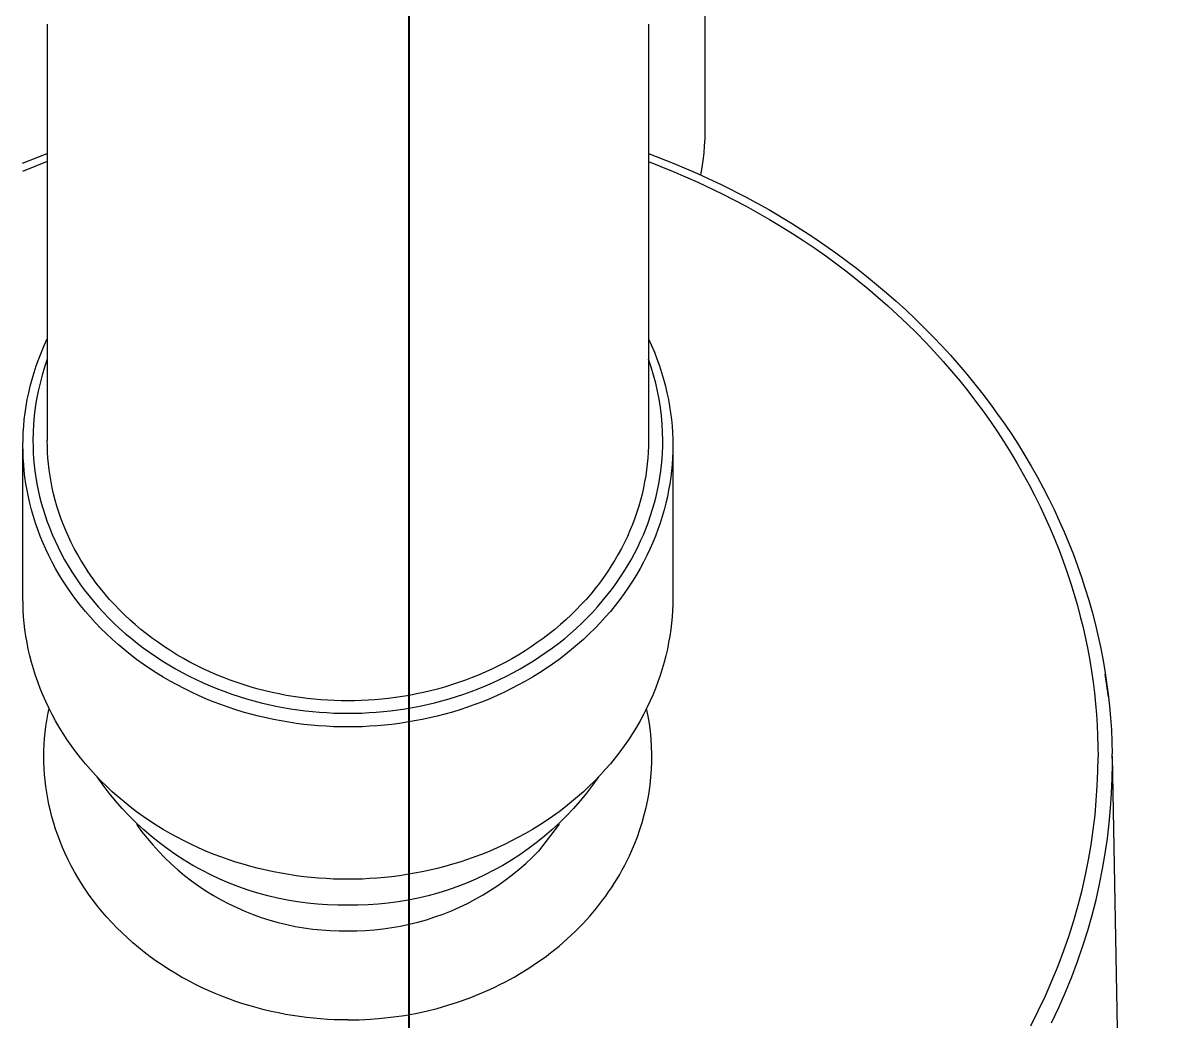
# Model space of a CAD drawing. Header units: metres. Extents: x 198 to 412, y -54 to 17.
# Drawn here: x 258.95507 to 258.99464, y -1.90389 to -1.86899 of the extents above; entities that cross this region are included whole.
import ezdxf

# ---------------------------------------------------------------- set-up
doc = ezdxf.new("R2010")
doc.units = ezdxf.units.M
doc.header["$LTSCALE"] = 10
doc.layers.add('02', color=2, linetype='Continuous')
doc.layers.add('TM-REVEST', color=252, linetype='Continuous')

# ---------------------------------------------------------------- blocks, each defined once
blk = doc.blocks.new('A$C4ADF6893')
for p, q in [((0.012469, -0.138637), (0.012469, -0.15002)), ((-0.0105, -0.14628), (-0.0105, -0.160833)), ((0.0105, -0.14628), (0.0105, -0.160833)), ((0.012465, -0.150276), (0.012452, -0.150532)), ((0.012469, -0.15002), (0.012465, -0.150276)), ((0.012452, -0.150532), (0.01243, -0.150786)), ((-0.011369, -0.151138), (-0.0105, -0.150799)), ((-0.0105, -0.151084), (-0.011369, -0.151429)), ((0.0105, -0.150799), (0.011365, -0.151137)), ((0.0105, -0.151084), (0.011369, -0.151429)), ((0.011365, -0.151137), (0.012219, -0.151502)), ((0.012401, -0.151041), (0.012363, -0.151294)), ((0.01243, -0.150786), (0.012401, -0.151041)), ((0.011369, -0.151429), (0.012229, -0.151805)), ((0.012219, -0.151502), (0.01306, -0.151894)), ((0.012363, -0.151294), (0.012316, -0.151545)), ((0.012229, -0.151805), (0.013077, -0.15221)), ((0.01306, -0.151894), (0.013888, -0.152315)), ((0.013077, -0.15221), (0.01391, -0.152644)), ((0.013888, -0.152315), (0.014701, -0.152762)), ((0.01391, -0.152644), (0.014728, -0.153106)), ((0.014701, -0.152762), (0.015498, -0.153237)), ((0.014728, -0.153106), (0.015131, -0.153348)), ((0.015131, -0.153348), (0.015529, -0.153597)), ((0.015498, -0.153237), (0.016279, -0.153739)), ((0.015529, -0.153597), (0.015922, -0.153852)), ((0.015922, -0.153852), (0.01631, -0.154114)), ((0.016279, -0.153739), (0.016662, -0.154)), ((0.01631, -0.154114), (0.016692, -0.154383)), ((0.016662, -0.154), (0.017041, -0.154267)), ((0.017041, -0.154267), (0.017766, -0.154808)), ((0.016692, -0.154383), (0.017069, -0.154658)), ((0.017069, -0.154658), (0.01744, -0.154939)), ((0.01744, -0.154939), (0.017806, -0.155226)), ((0.017766, -0.154808), (0.018121, -0.155088)), ((0.018121, -0.155088), (0.018471, -0.155374)), ((0.017806, -0.155226), (0.018165, -0.15552)), ((0.018471, -0.155374), (0.018816, -0.155666)), ((0.018165, -0.15552), (0.018517, -0.155819)), ((0.018517, -0.155819), (0.018863, -0.156124)), ((0.018816, -0.155666), (0.019156, -0.155965)), ((0.018863, -0.156124), (0.019203, -0.156435)), ((0.019156, -0.155965), (0.01949, -0.156269)), ((0.01949, -0.156269), (0.019819, -0.15658)), ((0.019203, -0.156435), (0.019535, -0.156751)), ((0.019819, -0.15658), (0.020134, -0.156889)), ((0.019535, -0.156751), (0.01986, -0.157072)), ((0.01986, -0.157072), (0.020178, -0.157398)), ((0.020134, -0.156889), (0.020444, -0.157203)), ((-0.010607, -0.157509), (-0.0105, -0.157275)), ((0.0105, -0.157275), (0.010607, -0.157509)), ((0.020178, -0.157398), (0.020489, -0.157729)), ((0.020444, -0.157203), (0.020749, -0.157524)), ((-0.010798, -0.15798), (-0.010706, -0.157744)), ((-0.010706, -0.157744), (-0.010607, -0.157509)), ((0.010607, -0.157509), (0.010706, -0.157744)), ((0.010706, -0.157744), (0.010798, -0.15798)), ((0.020489, -0.157729), (0.020792, -0.158065)), ((0.020749, -0.157524), (0.021047, -0.157849)), ((0.021047, -0.157849), (0.021339, -0.158181)), ((-0.01096, -0.158453), (-0.010883, -0.158216)), ((-0.010883, -0.158216), (-0.010798, -0.15798)), ((-0.0105, -0.157993), (-0.010594, -0.158267)), ((0.010594, -0.158267), (0.0105, -0.157993)), ((0.010798, -0.15798), (0.010883, -0.158216)), ((0.010883, -0.158216), (0.01096, -0.158453)), ((0.020792, -0.158065), (0.021087, -0.158405)), ((0.021339, -0.158181), (0.021625, -0.158517)), ((-0.01103, -0.158689), (-0.01096, -0.158453)), ((-0.010678, -0.158544), (-0.010753, -0.158824)), ((-0.010594, -0.158267), (-0.010678, -0.158544)), ((0.010678, -0.158544), (0.010594, -0.158267)), ((0.010753, -0.158824), (0.010678, -0.158544)), ((0.01096, -0.158453), (0.01103, -0.158689)), ((0.021087, -0.158405), (0.021375, -0.158749)), ((0.021625, -0.158517), (0.021905, -0.158859)), ((-0.011148, -0.159161), (-0.011092, -0.158926)), ((-0.011092, -0.158926), (-0.01103, -0.158689)), ((-0.010753, -0.158824), (-0.010818, -0.159107)), ((0.010818, -0.159107), (0.010753, -0.158824)), ((0.01103, -0.158689), (0.011092, -0.158926)), ((0.011092, -0.158926), (0.011148, -0.159161)), ((0.021375, -0.158749), (0.021654, -0.159097)), ((0.021905, -0.158859), (0.022178, -0.159206)), ((-0.011238, -0.159631), (-0.011197, -0.159397)), ((-0.011197, -0.159397), (-0.011148, -0.159161)), ((-0.010873, -0.159391), (-0.010919, -0.159677)), ((-0.010818, -0.159107), (-0.010873, -0.159391)), ((0.010873, -0.159391), (0.010818, -0.159107)), ((0.010919, -0.159677), (0.010873, -0.159391)), ((0.011148, -0.159161), (0.011197, -0.159397)), ((0.011197, -0.159397), (0.011238, -0.159631)), ((0.021654, -0.159097), (0.021926, -0.15945)), ((0.021926, -0.15945), (0.02219, -0.159806)), ((0.022178, -0.159206), (0.022441, -0.159552)), ((-0.011273, -0.159864), (-0.011238, -0.159631)), ((-0.010919, -0.159677), (-0.010954, -0.159965)), ((0.010954, -0.159965), (0.010919, -0.159677)), ((0.011238, -0.159631), (0.011273, -0.159864)), ((0.02219, -0.159806), (0.022445, -0.160165)), ((0.022441, -0.159552), (0.022697, -0.159904)), ((-0.011323, -0.160327), (-0.011301, -0.160096)), ((-0.011301, -0.160096), (-0.011273, -0.159864)), ((-0.010954, -0.159965), (-0.010979, -0.160254)), ((0.010979, -0.160254), (0.010954, -0.159965)), ((0.011273, -0.159864), (0.011301, -0.160096)), ((0.011301, -0.160096), (0.011323, -0.160327)), ((0.022445, -0.160165), (0.022692, -0.160527)), ((0.022697, -0.159904), (0.022946, -0.16026)), ((-0.011347, -0.160783), (-0.011338, -0.160556)), ((-0.011338, -0.160556), (-0.011323, -0.160327)), ((-0.010995, -0.160543), (-0.011, -0.160833)), ((-0.010979, -0.160254), (-0.010995, -0.160543)), ((0.010995, -0.160543), (0.010979, -0.160254)), ((0.011, -0.160833), (0.010995, -0.160543)), ((0.011323, -0.160327), (0.011338, -0.160556)), ((0.011338, -0.160556), (0.011347, -0.160783)), ((0.022692, -0.160527), (0.02293, -0.160893)), ((0.022946, -0.16026), (0.023188, -0.160621)), ((0.023188, -0.160621), (0.023423, -0.160986)), ((-0.01135, -0.161008), (-0.011347, -0.160783)), ((-0.011347, -0.161226), (-0.01135, -0.161008)), ((-0.011, -0.160833), (-0.010997, -0.161044)), ((-0.010497, -0.161035), (-0.0105, -0.160833)), ((0.0105, -0.160833), (0.010497, -0.161035)), ((0.010997, -0.161044), (0.011, -0.160833)), ((0.011347, -0.160783), (0.01135, -0.161008)), ((0.01135, -0.161008), (0.011347, -0.161226)), ((0.02293, -0.160893), (0.02316, -0.161261)), ((0.023423, -0.160986), (0.023651, -0.161356)), ((-0.01135, -0.16633), (-0.01135, -0.161117)), ((-0.011339, -0.161446), (-0.011347, -0.161226)), ((-0.010997, -0.161044), (-0.010989, -0.161258)), ((-0.010989, -0.161258), (-0.010975, -0.161472)), ((-0.01049, -0.161238), (-0.010497, -0.161035)), ((-0.010476, -0.161443), (-0.01049, -0.161238)), ((0.01049, -0.161238), (0.010476, -0.161443)), ((0.010497, -0.161035), (0.01049, -0.161238)), ((0.010975, -0.161472), (0.010989, -0.161258)), ((0.010989, -0.161258), (0.010997, -0.161044)), ((0.011347, -0.161226), (0.011339, -0.161446)), ((0.01135, -0.161117), (0.01135, -0.16633)), ((0.02316, -0.161261), (0.023382, -0.161632)), ((0.023651, -0.161356), (0.023872, -0.161731)), ((-0.011324, -0.161668), (-0.011339, -0.161446)), ((-0.011304, -0.161891), (-0.011324, -0.161668)), ((-0.010975, -0.161472), (-0.010956, -0.161689)), ((-0.010956, -0.161689), (-0.01093, -0.161907)), ((-0.010458, -0.16165), (-0.010476, -0.161443)), ((-0.010433, -0.161858), (-0.010458, -0.16165)), ((0.010458, -0.16165), (0.010433, -0.161858)), ((0.010476, -0.161443), (0.010458, -0.16165)), ((0.01093, -0.161907), (0.010956, -0.161689)), ((0.010956, -0.161689), (0.010975, -0.161472)), ((0.011324, -0.161668), (0.011304, -0.161891)), ((0.011339, -0.161446), (0.011324, -0.161668)), ((0.023382, -0.161632), (0.023595, -0.162005)), ((0.023872, -0.161731), (0.024086, -0.162109)), ((-0.011278, -0.162116), (-0.011304, -0.161891)), ((-0.011245, -0.162342), (-0.011278, -0.162116)), ((-0.01093, -0.161907), (-0.010898, -0.162126)), ((-0.010898, -0.162126), (-0.01086, -0.162346)), ((-0.010403, -0.162067), (-0.010433, -0.161858)), ((-0.010367, -0.162277), (-0.010403, -0.162067)), ((0.010403, -0.162067), (0.010367, -0.162277)), ((0.010433, -0.161858), (0.010403, -0.162067)), ((0.01086, -0.162346), (0.010898, -0.162126)), ((0.010898, -0.162126), (0.01093, -0.161907)), ((0.011278, -0.162116), (0.011245, -0.162342)), ((0.011304, -0.161891), (0.011278, -0.162116)), ((0.023595, -0.162005), (0.0238, -0.162381)), ((0.024086, -0.162109), (0.024288, -0.162484)), ((-0.011206, -0.162569), (-0.011245, -0.162342)), ((-0.011161, -0.162797), (-0.011206, -0.162569)), ((-0.01086, -0.162346), (-0.010816, -0.162566)), ((-0.010816, -0.162566), (-0.010766, -0.162788)), ((-0.010325, -0.162488), (-0.010367, -0.162277)), ((-0.010277, -0.162699), (-0.010325, -0.162488)), ((0.010325, -0.162488), (0.010277, -0.162699)), ((0.010367, -0.162277), (0.010325, -0.162488)), ((0.010766, -0.162788), (0.010816, -0.162566)), ((0.010816, -0.162566), (0.01086, -0.162346)), ((0.011206, -0.162569), (0.011161, -0.162797)), ((0.011245, -0.162342), (0.011206, -0.162569)), ((0.0238, -0.162381), (0.023996, -0.162758)), ((0.024288, -0.162484), (0.024483, -0.162863)), ((-0.011108, -0.163025), (-0.011161, -0.162797)), ((-0.010766, -0.162788), (-0.010709, -0.16301)), ((-0.010709, -0.16301), (-0.010645, -0.163232)), ((-0.010222, -0.162911), (-0.010277, -0.162699)), ((-0.010162, -0.163123), (-0.010222, -0.162911)), ((0.010222, -0.162911), (0.010162, -0.163123)), ((0.010277, -0.162699), (0.010222, -0.162911)), ((0.010645, -0.163232), (0.010709, -0.16301)), ((0.010709, -0.16301), (0.010766, -0.162788)), ((0.011161, -0.162797), (0.011108, -0.163025)), ((0.023996, -0.162758), (0.024183, -0.163137)), ((0.024483, -0.162863), (0.02467, -0.163246)), ((-0.01105, -0.163254), (-0.011108, -0.163025)), ((-0.010984, -0.163483), (-0.01105, -0.163254)), ((-0.010645, -0.163232), (-0.010575, -0.163454)), ((-0.010095, -0.163335), (-0.010162, -0.163123)), ((-0.010021, -0.163547), (-0.010095, -0.163335)), ((0.010095, -0.163335), (0.010021, -0.163547)), ((0.010162, -0.163123), (0.010095, -0.163335)), ((0.010575, -0.163454), (0.010645, -0.163232)), ((0.01105, -0.163254), (0.010984, -0.163483)), ((0.011108, -0.163025), (0.01105, -0.163254)), ((0.024183, -0.163137), (0.024362, -0.163518)), ((0.02467, -0.163246), (0.024849, -0.163632)), ((-0.010912, -0.163713), (-0.010984, -0.163483)), ((-0.010833, -0.163942), (-0.010912, -0.163713)), ((-0.010575, -0.163454), (-0.010499, -0.163677)), ((-0.010499, -0.163677), (-0.010415, -0.163898)), ((-0.009942, -0.163759), (-0.010021, -0.163547)), ((-0.009855, -0.16397), (-0.009942, -0.163759)), ((0.009942, -0.163759), (0.009855, -0.16397)), ((0.010021, -0.163547), (0.009942, -0.163759)), ((0.010415, -0.163898), (0.010499, -0.163677)), ((0.010499, -0.163677), (0.010575, -0.163454)), ((0.010912, -0.163713), (0.010833, -0.163942)), ((0.010984, -0.163483), (0.010912, -0.163713)), ((0.024362, -0.163518), (0.024532, -0.1639)), ((0.024849, -0.163632), (0.025021, -0.164022)), ((-0.010746, -0.164171), (-0.010833, -0.163942)), ((-0.010653, -0.164399), (-0.010746, -0.164171)), ((-0.010415, -0.163898), (-0.010325, -0.16412)), ((-0.010325, -0.16412), (-0.010228, -0.16434)), ((-0.009763, -0.16418), (-0.009855, -0.16397)), ((-0.009664, -0.16439), (-0.009763, -0.16418)), ((0.009763, -0.16418), (0.009664, -0.16439)), ((0.009855, -0.16397), (0.009763, -0.16418)), ((0.010228, -0.16434), (0.010325, -0.16412)), ((0.010325, -0.16412), (0.010415, -0.163898)), ((0.010746, -0.164171), (0.010653, -0.164399)), ((0.010833, -0.163942), (0.010746, -0.164171)), ((0.024532, -0.1639), (0.024693, -0.164283)), ((0.025021, -0.164022), (0.025186, -0.164415)), ((-0.010553, -0.164626), (-0.010653, -0.164399)), ((-0.010228, -0.16434), (-0.010124, -0.164559)), ((-0.010124, -0.164559), (-0.010013, -0.164777)), ((-0.009558, -0.164598), (-0.009664, -0.16439)), ((0.009664, -0.16439), (0.009558, -0.164598)), ((0.010013, -0.164777), (0.010124, -0.164559)), ((0.010124, -0.164559), (0.010228, -0.16434)), ((0.010653, -0.164399), (0.010553, -0.164626)), ((0.024693, -0.164283), (0.024846, -0.164666)), ((0.025186, -0.164415), (0.025342, -0.164812)), ((-0.010446, -0.164853), (-0.010553, -0.164626)), ((-0.010332, -0.165078), (-0.010446, -0.164853)), ((-0.010013, -0.164777), (-0.009895, -0.164994)), ((-0.009446, -0.164805), (-0.009558, -0.164598)), ((-0.009327, -0.16501), (-0.009446, -0.164805)), ((0.009446, -0.164805), (0.009327, -0.16501)), ((0.009558, -0.164598), (0.009446, -0.164805)), ((0.009895, -0.164994), (0.010013, -0.164777)), ((0.010446, -0.164853), (0.010332, -0.165078)), ((0.010553, -0.164626), (0.010446, -0.164853)), ((0.024846, -0.164666), (0.024991, -0.165051)), ((0.025342, -0.164812), (0.02549, -0.165211)), ((-0.01021, -0.165301), (-0.010332, -0.165078)), ((-0.010082, -0.165523), (-0.01021, -0.165301)), ((-0.009895, -0.164994), (-0.009771, -0.165209)), ((-0.009771, -0.165209), (-0.00964, -0.165422)), ((-0.009202, -0.165213), (-0.009327, -0.16501)), ((-0.00907, -0.165414), (-0.009202, -0.165213)), ((0.009202, -0.165213), (0.00907, -0.165414)), ((0.009327, -0.16501), (0.009202, -0.165213)), ((0.00964, -0.165422), (0.009771, -0.165209)), ((0.009771, -0.165209), (0.009895, -0.164994)), ((0.01021, -0.165301), (0.010082, -0.165523)), ((0.010332, -0.165078), (0.01021, -0.165301)), ((0.024991, -0.165051), (0.025127, -0.165436)), ((0.02549, -0.165211), (0.025628, -0.165608)), ((-0.009947, -0.165743), (-0.010082, -0.165523)), ((-0.009805, -0.16596), (-0.009947, -0.165743)), ((-0.00964, -0.165422), (-0.009502, -0.165632)), ((-0.009502, -0.165632), (-0.009358, -0.165841)), ((-0.008933, -0.165613), (-0.00907, -0.165414)), ((-0.008788, -0.165809), (-0.008933, -0.165613)), ((0.008933, -0.165613), (0.008788, -0.165809)), ((0.00907, -0.165414), (0.008933, -0.165613)), ((0.009358, -0.165841), (0.009502, -0.165632)), ((0.009502, -0.165632), (0.00964, -0.165422)), ((0.009947, -0.165743), (0.009805, -0.16596)), ((0.010082, -0.165523), (0.009947, -0.165743)), ((0.025127, -0.165436), (0.025254, -0.165821)), ((0.025628, -0.165608), (0.025759, -0.166008)), ((-0.009656, -0.166175), (-0.009805, -0.16596)), ((-0.0095, -0.166387), (-0.009656, -0.166175)), ((-0.009358, -0.165841), (-0.009207, -0.166046)), ((-0.009207, -0.166046), (-0.00905, -0.166249)), ((-0.008638, -0.166003), (-0.008788, -0.165809)), ((-0.008482, -0.166194), (-0.008638, -0.166003)), ((0.008638, -0.166003), (0.008482, -0.166194)), ((0.008788, -0.165809), (0.008638, -0.166003)), ((0.00905, -0.166249), (0.009207, -0.166046)), ((0.009207, -0.166046), (0.009358, -0.165841)), ((0.009656, -0.166175), (0.0095, -0.166387)), ((0.009805, -0.16596), (0.009656, -0.166175)), ((0.025254, -0.165821), (0.025373, -0.166207)), ((0.025759, -0.166008), (0.025881, -0.166411)), ((-0.011347, -0.166548), (-0.01135, -0.16633)), ((-0.011339, -0.166769), (-0.011347, -0.166548)), ((-0.009338, -0.166597), (-0.0095, -0.166387)), ((-0.00905, -0.166249), (-0.008886, -0.166449)), ((-0.008886, -0.166449), (-0.008716, -0.166645)), ((-0.00832, -0.166381), (-0.008482, -0.166194)), ((-0.008152, -0.166565), (-0.00832, -0.166381)), ((-0.007978, -0.166746), (-0.008152, -0.166565)), ((0.008152, -0.166565), (0.007978, -0.166746)), ((0.00832, -0.166381), (0.008152, -0.166565)), ((0.008482, -0.166194), (0.00832, -0.166381)), ((0.008716, -0.166645), (0.008886, -0.166449)), ((0.008886, -0.166449), (0.00905, -0.166249)), ((0.0095, -0.166387), (0.009338, -0.166597)), ((0.011347, -0.166548), (0.011339, -0.166769)), ((0.01135, -0.16633), (0.011347, -0.166548)), ((0.025373, -0.166207), (0.025484, -0.166592)), ((0.025881, -0.166411), (0.025995, -0.166815)), ((-0.011324, -0.16699), (-0.011339, -0.166769)), ((-0.009169, -0.166803), (-0.009338, -0.166597)), ((-0.008993, -0.167005), (-0.009169, -0.166803)), ((-0.008716, -0.166645), (-0.00854, -0.166838)), ((-0.00854, -0.166838), (-0.008358, -0.167027)), ((-0.007799, -0.166922), (-0.007978, -0.166746)), ((-0.007614, -0.167095), (-0.007799, -0.166922)), ((0.007799, -0.166922), (0.007614, -0.167095)), ((0.007978, -0.166746), (0.007799, -0.166922)), ((0.008358, -0.167027), (0.00854, -0.166838)), ((0.00854, -0.166838), (0.008716, -0.166645)), ((0.009169, -0.166803), (0.008993, -0.167005)), ((0.009338, -0.166597), (0.009169, -0.166803)), ((0.011339, -0.166769), (0.011324, -0.16699)), ((0.025484, -0.166592), (0.025586, -0.166977)), ((0.025995, -0.166815), (0.026101, -0.167223)), ((-0.011304, -0.167214), (-0.011324, -0.16699)), ((-0.011278, -0.167438), (-0.011304, -0.167214)), ((-0.008812, -0.167204), (-0.008993, -0.167005)), ((-0.008624, -0.167399), (-0.008812, -0.167204)), ((-0.008358, -0.167027), (-0.00817, -0.167212)), ((-0.00817, -0.167212), (-0.007977, -0.167393)), ((-0.007425, -0.167264), (-0.007614, -0.167095)), ((-0.00723, -0.167428), (-0.007425, -0.167264)), ((0.007425, -0.167264), (0.00723, -0.167428)), ((0.007614, -0.167095), (0.007425, -0.167264)), ((0.007977, -0.167393), (0.00817, -0.167212)), ((0.00817, -0.167212), (0.008358, -0.167027)), ((0.008812, -0.167204), (0.008624, -0.167399)), ((0.008993, -0.167005), (0.008812, -0.167204)), ((0.011304, -0.167214), (0.011278, -0.167438)), ((0.011324, -0.16699), (0.011304, -0.167214)), ((0.025586, -0.166977), (0.02568, -0.167362)), ((0.02568, -0.167362), (0.025766, -0.167746)), ((0.026101, -0.167223), (0.026198, -0.167632)), ((-0.011245, -0.167664), (-0.011278, -0.167438)), ((-0.011206, -0.167891), (-0.011245, -0.167664)), ((-0.00843, -0.16759), (-0.008624, -0.167399)), ((-0.008231, -0.167777), (-0.00843, -0.16759)), ((-0.007977, -0.167393), (-0.007778, -0.16757)), ((-0.007778, -0.16757), (-0.007574, -0.167742)), ((-0.007574, -0.167742), (-0.007365, -0.167909)), ((-0.007031, -0.167588), (-0.00723, -0.167428)), ((-0.006826, -0.167743), (-0.007031, -0.167588)), ((-0.006618, -0.167893), (-0.006826, -0.167743)), ((0.006826, -0.167743), (0.006618, -0.167893)), ((0.007031, -0.167588), (0.006826, -0.167743)), ((0.00723, -0.167428), (0.007031, -0.167588)), ((0.007365, -0.167909), (0.007574, -0.167742)), ((0.007574, -0.167742), (0.007778, -0.16757)), ((0.007778, -0.16757), (0.007977, -0.167393)), ((0.00843, -0.16759), (0.008231, -0.167777)), ((0.008624, -0.167399), (0.00843, -0.16759)), ((0.011245, -0.167664), (0.011206, -0.167891)), ((0.011278, -0.167438), (0.011245, -0.167664)), ((0.025766, -0.167746), (0.025844, -0.168129)), ((0.026198, -0.167632), (0.026287, -0.168043)), ((-0.011161, -0.168119), (-0.011206, -0.167891)), ((-0.011108, -0.168348), (-0.011161, -0.168119)), ((-0.008026, -0.167959), (-0.008231, -0.167777)), ((-0.007815, -0.168137), (-0.008026, -0.167959)), ((-0.0076, -0.16831), (-0.007815, -0.168137)), ((-0.007365, -0.167909), (-0.007152, -0.168072)), ((-0.007152, -0.168072), (-0.006933, -0.16823)), ((-0.006406, -0.168039), (-0.006618, -0.167893)), ((-0.006189, -0.168179), (-0.006406, -0.168039)), ((0.006406, -0.168039), (0.006189, -0.168179)), ((0.006618, -0.167893), (0.006406, -0.168039)), ((0.006933, -0.16823), (0.007152, -0.168072)), ((0.007152, -0.168072), (0.007365, -0.167909)), ((0.007815, -0.168137), (0.0076, -0.16831)), ((0.008026, -0.167959), (0.007815, -0.168137)), ((0.008231, -0.167777), (0.008026, -0.167959)), ((0.011161, -0.168119), (0.011108, -0.168348)), ((0.011206, -0.167891), (0.011161, -0.168119)), ((0.025844, -0.168129), (0.025914, -0.168511)), ((0.026287, -0.168043), (0.026368, -0.168456)), ((-0.01105, -0.168577), (-0.011108, -0.168348)), ((-0.007379, -0.168477), (-0.0076, -0.16831)), ((-0.007154, -0.16864), (-0.007379, -0.168477)), ((-0.006933, -0.16823), (-0.006711, -0.168382)), ((-0.006711, -0.168382), (-0.006484, -0.168529)), ((-0.006484, -0.168529), (-0.006253, -0.168671)), ((-0.005969, -0.168315), (-0.006189, -0.168179)), ((-0.005746, -0.168445), (-0.005969, -0.168315)), ((-0.005519, -0.16857), (-0.005746, -0.168445)), ((0.005746, -0.168445), (0.005519, -0.16857)), ((0.005969, -0.168315), (0.005746, -0.168445)), ((0.006189, -0.168179), (0.005969, -0.168315)), ((0.006253, -0.168671), (0.006484, -0.168529)), ((0.006484, -0.168529), (0.006711, -0.168382)), ((0.006711, -0.168382), (0.006933, -0.16823)), ((0.007379, -0.168477), (0.007154, -0.16864)), ((0.0076, -0.16831), (0.007379, -0.168477)), ((0.011108, -0.168348), (0.01105, -0.168577)), ((0.025914, -0.168511), (0.025977, -0.168892)), ((0.026368, -0.168456), (0.026439, -0.168867)), ((-0.010984, -0.168806), (-0.01105, -0.168577)), ((-0.010912, -0.169035), (-0.010984, -0.168806)), ((-0.006924, -0.168797), (-0.007154, -0.16864)), ((-0.00669, -0.168949), (-0.006924, -0.168797)), ((-0.006253, -0.168671), (-0.006019, -0.168807)), ((-0.006019, -0.168807), (-0.005782, -0.168938)), ((-0.005782, -0.168938), (-0.005541, -0.169063)), ((-0.005289, -0.168689), (-0.005519, -0.16857)), ((-0.005057, -0.168803), (-0.005289, -0.168689)), ((-0.004823, -0.168911), (-0.005057, -0.168803)), ((-0.004586, -0.169014), (-0.004823, -0.168911)), ((0.004823, -0.168911), (0.004586, -0.169014)), ((0.005057, -0.168803), (0.004823, -0.168911)), ((0.005289, -0.168689), (0.005057, -0.168803)), ((0.005519, -0.16857), (0.005289, -0.168689)), ((0.005541, -0.169063), (0.005782, -0.168938)), ((0.005782, -0.168938), (0.006019, -0.168807)), ((0.006019, -0.168807), (0.006253, -0.168671)), ((0.006924, -0.168797), (0.00669, -0.168949)), ((0.007154, -0.16864), (0.006924, -0.168797)), ((0.010984, -0.168806), (0.010912, -0.169035)), ((0.01105, -0.168577), (0.010984, -0.168806)), ((0.025977, -0.168892), (0.026031, -0.169271)), ((0.026439, -0.168867), (0.026502, -0.16928)), ((-0.010833, -0.169265), (-0.010912, -0.169035)), ((-0.010746, -0.169493), (-0.010833, -0.169265)), ((-0.006452, -0.169095), (-0.00669, -0.168949)), ((-0.006211, -0.169236), (-0.006452, -0.169095)), ((-0.005966, -0.169371), (-0.006211, -0.169236)), ((-0.005541, -0.169063), (-0.005298, -0.169183)), ((-0.005298, -0.169183), (-0.005052, -0.169296)), ((-0.005052, -0.169296), (-0.004804, -0.169404)), ((-0.004347, -0.169111), (-0.004586, -0.169014)), ((-0.004107, -0.169203), (-0.004347, -0.169111)), ((-0.003865, -0.169289), (-0.004107, -0.169203)), ((-0.003622, -0.169369), (-0.003865, -0.169289)), ((0.003865, -0.169289), (0.003622, -0.169369)), ((0.004107, -0.169203), (0.003865, -0.169289)), ((0.004347, -0.169111), (0.004107, -0.169203)), ((0.004586, -0.169014), (0.004347, -0.169111)), ((0.004804, -0.169404), (0.005052, -0.169296)), ((0.005052, -0.169296), (0.005298, -0.169183)), ((0.005298, -0.169183), (0.005541, -0.169063)), ((0.006211, -0.169236), (0.005966, -0.169371)), ((0.006452, -0.169095), (0.006211, -0.169236)), ((0.00669, -0.168949), (0.006452, -0.169095)), ((0.010833, -0.169265), (0.010746, -0.169493)), ((0.010912, -0.169035), (0.010833, -0.169265)), ((0.026031, -0.169271), (0.026078, -0.16965)), ((0.026567, -0.169781), (0.026458, -0.168988)), ((0.026502, -0.16928), (0.026557, -0.169694)), ((-0.010653, -0.169722), (-0.010746, -0.169493)), ((-0.010553, -0.169949), (-0.010653, -0.169722)), ((-0.005718, -0.1695), (-0.005966, -0.169371)), ((-0.005467, -0.169623), (-0.005718, -0.1695)), ((-0.005213, -0.16974), (-0.005467, -0.169623)), ((-0.004804, -0.169404), (-0.004554, -0.169506)), ((-0.004554, -0.169506), (-0.004302, -0.169602)), ((-0.004302, -0.169602), (-0.004049, -0.169692)), ((-0.004049, -0.169692), (-0.003795, -0.169776)), ((-0.003378, -0.169444), (-0.003622, -0.169369)), ((-0.003134, -0.169513), (-0.003378, -0.169444)), ((-0.002889, -0.169576), (-0.003134, -0.169513)), ((-0.002644, -0.169634), (-0.002889, -0.169576)), ((-0.002399, -0.169687), (-0.002644, -0.169634)), ((-0.002155, -0.169734), (-0.002399, -0.169687)), ((-0.001911, -0.169776), (-0.002155, -0.169734)), ((0.002155, -0.169734), (0.001911, -0.169776)), ((0.002399, -0.169687), (0.002155, -0.169734)), ((0.002644, -0.169634), (0.002399, -0.169687)), ((0.002889, -0.169576), (0.002644, -0.169634)), ((0.003134, -0.169513), (0.002889, -0.169576)), ((0.003378, -0.169444), (0.003134, -0.169513)), ((0.003622, -0.169369), (0.003378, -0.169444)), ((0.003795, -0.169776), (0.004049, -0.169692)), ((0.004049, -0.169692), (0.004302, -0.169602)), ((0.004302, -0.169602), (0.004554, -0.169506)), ((0.004554, -0.169506), (0.004804, -0.169404)), ((0.005467, -0.169623), (0.005213, -0.16974)), ((0.005718, -0.1695), (0.005467, -0.169623)), ((0.005966, -0.169371), (0.005718, -0.1695)), ((0.010653, -0.169722), (0.010553, -0.169949)), ((0.010746, -0.169493), (0.010653, -0.169722)), ((0.026078, -0.16965), (0.026117, -0.170026)), ((0.026557, -0.169694), (0.026603, -0.170109)), ((-0.010446, -0.170175), (-0.010553, -0.169949)), ((-0.004957, -0.169851), (-0.005213, -0.16974)), ((-0.004699, -0.169957), (-0.004957, -0.169851)), ((-0.004439, -0.170055), (-0.004699, -0.169957)), ((-0.004178, -0.170148), (-0.004439, -0.170055)), ((-0.003795, -0.169776), (-0.003539, -0.169854)), ((-0.003539, -0.169854), (-0.003283, -0.169926)), ((-0.003283, -0.169926), (-0.003027, -0.169993)), ((-0.003027, -0.169993), (-0.00277, -0.170053)), ((-0.00277, -0.170053), (-0.002514, -0.170108)), ((-0.002514, -0.170108), (-0.002257, -0.170158)), ((-0.001667, -0.169812), (-0.001911, -0.169776)), ((-0.001425, -0.169843), (-0.001667, -0.169812)), ((-0.001183, -0.169869), (-0.001425, -0.169843)), ((-0.000943, -0.169891), (-0.001183, -0.169869)), ((-0.000705, -0.169907), (-0.000943, -0.169891)), ((-0.000468, -0.169918), (-0.000705, -0.169907)), ((-0.000233, -0.169925), (-0.000468, -0.169918)), ((0, -0.169927), (-0.000233, -0.169925)), ((0.000233, -0.169925), (0, -0.169927)), ((0.000468, -0.169918), (0.000233, -0.169925)), ((0.000705, -0.169907), (0.000468, -0.169918)), ((0.000943, -0.169891), (0.000705, -0.169907)), ((0.001183, -0.169869), (0.000943, -0.169891)), ((0.001425, -0.169843), (0.001183, -0.169869)), ((0.001667, -0.169812), (0.001425, -0.169843)), ((0.001911, -0.169776), (0.001667, -0.169812)), ((0.002257, -0.170158), (0.002514, -0.170108)), ((0.002514, -0.170108), (0.00277, -0.170053)), ((0.00277, -0.170053), (0.003027, -0.169993)), ((0.003027, -0.169993), (0.003283, -0.169926)), ((0.003283, -0.169926), (0.003539, -0.169854)), ((0.003539, -0.169854), (0.003795, -0.169776)), ((0.004439, -0.170055), (0.004178, -0.170148)), ((0.004699, -0.169957), (0.004439, -0.170055)), ((0.004957, -0.169851), (0.004699, -0.169957)), ((0.005213, -0.16974), (0.004957, -0.169851)), ((0.010553, -0.169949), (0.010446, -0.170175)), ((0.026117, -0.170026), (0.026149, -0.170401)), ((0.026603, -0.170109), (0.026641, -0.170525)), ((-0.010516, -0.17061), (-0.010479, -0.170401)), ((-0.010479, -0.170401), (-0.010437, -0.170193)), ((-0.010332, -0.1704), (-0.010446, -0.170175)), ((-0.01021, -0.170624), (-0.010332, -0.1704)), ((-0.003915, -0.170235), (-0.004178, -0.170148)), ((-0.003652, -0.170316), (-0.003915, -0.170235)), ((-0.003388, -0.17039), (-0.003652, -0.170316)), ((-0.003123, -0.170459), (-0.003388, -0.17039)), ((-0.002858, -0.170522), (-0.003123, -0.170459)), ((-0.002594, -0.170579), (-0.002858, -0.170522)), ((-0.002257, -0.170158), (-0.002002, -0.170201)), ((-0.002002, -0.170201), (-0.001747, -0.17024)), ((-0.001747, -0.17024), (-0.001493, -0.170272)), ((-0.001493, -0.170272), (-0.00124, -0.1703)), ((-0.00124, -0.1703), (-0.000988, -0.170322)), ((-0.000988, -0.170322), (-0.000739, -0.170339)), ((-0.000739, -0.170339), (-0.00049, -0.170351)), ((-0.00049, -0.170351), (-0.000244, -0.170358)), ((-0.000244, -0.170358), (0, -0.170361)), ((0, -0.170361), (0.000244, -0.170358)), ((0.000244, -0.170358), (0.00049, -0.170351)), ((0.00049, -0.170351), (0.000739, -0.170339)), ((0.000739, -0.170339), (0.000988, -0.170322)), ((0.000988, -0.170322), (0.00124, -0.1703)), ((0.00124, -0.1703), (0.001493, -0.170272)), ((0.001493, -0.170272), (0.001747, -0.17024)), ((0.001747, -0.17024), (0.002002, -0.170201)), ((0.002002, -0.170201), (0.002257, -0.170158)), ((0.002858, -0.170522), (0.002594, -0.170579)), ((0.003123, -0.170459), (0.002858, -0.170522)), ((0.003388, -0.17039), (0.003123, -0.170459)), ((0.003652, -0.170316), (0.003388, -0.17039)), ((0.003915, -0.170235), (0.003652, -0.170316)), ((0.004178, -0.170148), (0.003915, -0.170235)), ((0.010332, -0.1704), (0.01021, -0.170624)), ((0.010446, -0.170175), (0.010332, -0.1704)), ((0.010489, -0.170456), (0.010437, -0.170193)), ((0.010532, -0.170721), (0.010489, -0.170456)), ((0.026149, -0.170401), (0.026173, -0.170774)), ((0.026641, -0.170525), (0.02667, -0.170942)), ((-0.010572, -0.171031), (-0.010547, -0.17082)), ((-0.010547, -0.17082), (-0.010516, -0.17061)), ((-0.010082, -0.170846), (-0.01021, -0.170624)), ((-0.009947, -0.171065), (-0.010082, -0.170846)), ((-0.002329, -0.170629), (-0.002594, -0.170579)), ((-0.002065, -0.170674), (-0.002329, -0.170629)), ((-0.001802, -0.170714), (-0.002065, -0.170674)), ((-0.00154, -0.170748), (-0.001802, -0.170714)), ((-0.001279, -0.170776), (-0.00154, -0.170748)), ((-0.00102, -0.170799), (-0.001279, -0.170776)), ((-0.000762, -0.170816), (-0.00102, -0.170799)), ((-0.000506, -0.170829), (-0.000762, -0.170816)), ((-0.000252, -0.170836), (-0.000506, -0.170829)), ((0, -0.170839), (-0.000252, -0.170836)), ((0.000252, -0.170836), (0, -0.170839)), ((0.000506, -0.170829), (0.000252, -0.170836)), ((0.000762, -0.170816), (0.000506, -0.170829)), ((0.00102, -0.170799), (0.000762, -0.170816)), ((0.001279, -0.170776), (0.00102, -0.170799)), ((0.00154, -0.170748), (0.001279, -0.170776)), ((0.001802, -0.170714), (0.00154, -0.170748)), ((0.002065, -0.170674), (0.001802, -0.170714)), ((0.002329, -0.170629), (0.002065, -0.170674)), ((0.002594, -0.170579), (0.002329, -0.170629)), ((0.010082, -0.170846), (0.009947, -0.171065)), ((0.01021, -0.170624), (0.010082, -0.170846)), ((0.010567, -0.170987), (0.010532, -0.170721)), ((0.026173, -0.170774), (0.026191, -0.171144)), ((-0.010606, -0.171455), (-0.010592, -0.171243)), ((-0.010592, -0.171243), (-0.010572, -0.171031)), ((-0.009805, -0.171283), (-0.009947, -0.171065)), ((-0.009656, -0.171498), (-0.009805, -0.171283)), ((0.009805, -0.171283), (0.009656, -0.171498)), ((0.009947, -0.171065), (0.009805, -0.171283)), ((0.010592, -0.171254), (0.010567, -0.170987)), ((0.010608, -0.171521), (0.010592, -0.171254)), ((0.026191, -0.171144), (0.026201, -0.171513)), ((0.02667, -0.170942), (0.02669, -0.171359)), ((-0.010617, -0.171879), (-0.010614, -0.171667)), ((-0.010614, -0.171667), (-0.010606, -0.171455)), ((-0.0095, -0.17171), (-0.009656, -0.171498)), ((-0.009338, -0.171919), (-0.0095, -0.17171)), ((0.0095, -0.17171), (0.009338, -0.171919)), ((0.009656, -0.171498), (0.0095, -0.17171)), ((0.010616, -0.171789), (0.010608, -0.171521)), ((0.026201, -0.171513), (0.026205, -0.171879)), ((0.02669, -0.171359), (0.026701, -0.171777)), ((-0.010615, -0.172083), (-0.010617, -0.171879)), ((-0.010607, -0.172289), (-0.010615, -0.172083)), ((-0.009169, -0.172125), (-0.009338, -0.171919)), ((0.009338, -0.171919), (0.009169, -0.172125)), ((0.010604, -0.172325), (0.010615, -0.172058)), ((0.010615, -0.172058), (0.010616, -0.171789)), ((0.026198, -0.172383), (0.026205, -0.171879)), ((0.026705, -0.172127), (0.026701, -0.171777)), ((0.026703, -0.171871), (0.027247, -0.203008)), ((-0.010593, -0.172497), (-0.010607, -0.172289)), ((-0.010574, -0.172705), (-0.010593, -0.172497)), ((-0.008993, -0.172328), (-0.009169, -0.172125)), ((-0.008812, -0.172527), (-0.008993, -0.172328)), ((0.008993, -0.172328), (0.008812, -0.172527)), ((0.009169, -0.172125), (0.008993, -0.172328)), ((0.010585, -0.172593), (0.010604, -0.172325)), ((0.026178, -0.172891), (0.026198, -0.172383)), ((0.026698, -0.17264), (0.026705, -0.172127)), ((-0.01055, -0.172916), (-0.010574, -0.172705)), ((-0.008624, -0.172722), (-0.008812, -0.172527)), ((-0.008551, -0.172872), (-0.008757, -0.172585)), ((-0.00843, -0.172913), (-0.008624, -0.172722)), ((-0.008336, -0.173152), (-0.008551, -0.172872)), ((0.008551, -0.172872), (0.008336, -0.173152)), ((0.008624, -0.172722), (0.00843, -0.172913)), ((0.008757, -0.172585), (0.008551, -0.172872)), ((0.008812, -0.172527), (0.008624, -0.172722)), ((0.01052, -0.173125), (0.010557, -0.17286)), ((0.010557, -0.17286), (0.010585, -0.172593)), ((0.026145, -0.173403), (0.026178, -0.172891)), ((0.026678, -0.173158), (0.026698, -0.17264)), ((-0.010519, -0.173127), (-0.01055, -0.172916)), ((-0.010483, -0.173339), (-0.010519, -0.173127)), ((-0.008231, -0.1731), (-0.00843, -0.172913)), ((-0.008112, -0.173425), (-0.008336, -0.173152)), ((-0.008026, -0.173282), (-0.008231, -0.1731)), ((-0.007815, -0.173459), (-0.008026, -0.173282)), ((0.008026, -0.173282), (0.007815, -0.173459)), ((0.008231, -0.1731), (0.008026, -0.173282)), ((0.008336, -0.173152), (0.008112, -0.173425)), ((0.00843, -0.172913), (0.008231, -0.1731)), ((0.010474, -0.17339), (0.01052, -0.173125)), ((0.026644, -0.17368), (0.026678, -0.173158)), ((-0.01044, -0.173552), (-0.010483, -0.173339)), ((-0.010391, -0.173766), (-0.01044, -0.173552)), ((-0.007878, -0.17369), (-0.008112, -0.173425)), ((-0.007635, -0.173947), (-0.007878, -0.17369)), ((-0.0076, -0.173632), (-0.007815, -0.173459)), ((-0.007379, -0.1738), (-0.0076, -0.173632)), ((0.0076, -0.173632), (0.007379, -0.1738)), ((0.007815, -0.173459), (0.0076, -0.173632)), ((0.007878, -0.17369), (0.007635, -0.173947)), ((0.008112, -0.173425), (0.007878, -0.17369)), ((0.010356, -0.173913), (0.010419, -0.173652)), ((0.010419, -0.173652), (0.010474, -0.17339)), ((0.026099, -0.173919), (0.026145, -0.173403)), ((0.026597, -0.174205), (0.026644, -0.17368)), ((-0.010336, -0.17398), (-0.010391, -0.173766)), ((-0.010275, -0.174195), (-0.010336, -0.17398)), ((-0.007384, -0.174195), (-0.007635, -0.173947)), ((-0.007154, -0.173963), (-0.007379, -0.1738)), ((-0.006924, -0.17412), (-0.007154, -0.173963)), ((0.007154, -0.173963), (0.006924, -0.17412)), ((0.007379, -0.1738), (0.007154, -0.173963)), ((0.007635, -0.173947), (0.007384, -0.174195)), ((0.010284, -0.174171), (0.010356, -0.173913)), ((0.026038, -0.174437), (0.026099, -0.173919)), ((-0.010207, -0.174409), (-0.010275, -0.174195)), ((-0.010133, -0.174624), (-0.010207, -0.174409)), ((-0.007386, -0.174239), (-0.007204, -0.174487)), ((-0.007124, -0.174435), (-0.007384, -0.174195)), ((-0.006856, -0.174665), (-0.007124, -0.174435)), ((-0.00669, -0.174272), (-0.006924, -0.17412)), ((-0.006452, -0.174418), (-0.00669, -0.174272)), ((-0.006211, -0.174559), (-0.006452, -0.174418)), ((0.006452, -0.174418), (0.006211, -0.174559)), ((0.00669, -0.174272), (0.006452, -0.174418)), ((0.007386, -0.174239), (0.006655, -0.175176)), ((0.006924, -0.17412), (0.00669, -0.174272)), ((0.007124, -0.174435), (0.006856, -0.174665)), ((0.007384, -0.174195), (0.007124, -0.174435)), ((0.010114, -0.17468), (0.010203, -0.174427)), ((0.010203, -0.174427), (0.010284, -0.174171)), ((0.025962, -0.174959), (0.026038, -0.174437)), ((0.026534, -0.174734), (0.026597, -0.174205)), ((-0.010053, -0.174838), (-0.010133, -0.174624)), ((-0.009965, -0.175051), (-0.010053, -0.174838)), ((-0.007204, -0.174487), (-0.007014, -0.174728)), ((-0.007014, -0.174728), (-0.006815, -0.174962)), ((-0.006581, -0.174887), (-0.006856, -0.174665)), ((-0.005966, -0.174694), (-0.006211, -0.174559)), ((-0.005718, -0.174823), (-0.005966, -0.174694)), ((-0.005467, -0.174946), (-0.005718, -0.174823)), ((0.005718, -0.174823), (0.005467, -0.174946)), ((0.005966, -0.174694), (0.005718, -0.174823)), ((0.006211, -0.174559), (0.005966, -0.174694)), ((0.006856, -0.174665), (0.006581, -0.174887)), ((0.010017, -0.17493), (0.010114, -0.17468)), ((0.026458, -0.175265), (0.026534, -0.174734)), ((-0.009872, -0.175264), (-0.009965, -0.175051)), ((-0.009771, -0.175476), (-0.009872, -0.175264)), ((-0.006815, -0.174962), (-0.006608, -0.17519)), ((-0.006608, -0.17519), (-0.006393, -0.175409)), ((-0.006298, -0.175099), (-0.006581, -0.174887)), ((-0.006008, -0.175301), (-0.006298, -0.175099)), ((-0.005213, -0.175063), (-0.005467, -0.174946)), ((-0.004957, -0.175174), (-0.005213, -0.175063)), ((-0.004699, -0.175279), (-0.004957, -0.175174)), ((0.004957, -0.175174), (0.004699, -0.175279)), ((0.005213, -0.175063), (0.004957, -0.175174)), ((0.005467, -0.174946), (0.005213, -0.175063)), ((0.006298, -0.175099), (0.006008, -0.175301)), ((0.006581, -0.174887), (0.006298, -0.175099)), ((0.006437, -0.175396), (0.006655, -0.175176)), ((0.009835, -0.175343), (0.009911, -0.175176)), ((0.009911, -0.175176), (0.010017, -0.17493)), ((0.025872, -0.175483), (0.025962, -0.174959)), ((0.026366, -0.1758), (0.026458, -0.175265)), ((-0.009665, -0.175686), (-0.009771, -0.175476)), ((-0.006393, -0.175409), (-0.006171, -0.175622)), ((-0.006171, -0.175622), (-0.005941, -0.175826)), ((-0.005712, -0.175493), (-0.006008, -0.175301)), ((-0.005409, -0.175675), (-0.005712, -0.175493)), ((-0.004439, -0.175378), (-0.004699, -0.175279)), ((-0.004178, -0.175471), (-0.004439, -0.175378)), ((-0.003915, -0.175558), (-0.004178, -0.175471)), ((-0.003652, -0.175638), (-0.003915, -0.175558)), ((-0.003388, -0.175713), (-0.003652, -0.175638)), ((0.003652, -0.175638), (0.003388, -0.175713)), ((0.003915, -0.175558), (0.003652, -0.175638)), ((0.004178, -0.175471), (0.003915, -0.175558)), ((0.004439, -0.175378), (0.004178, -0.175471)), ((0.004699, -0.175279), (0.004439, -0.175378)), ((0.005712, -0.175493), (0.005409, -0.175675)), ((0.006008, -0.175301), (0.005712, -0.175493)), ((0.005979, -0.175811), (0.006212, -0.175607)), ((0.006212, -0.175607), (0.006437, -0.175396)), ((0.009587, -0.175831), (0.009673, -0.17567)), ((0.009673, -0.17567), (0.009756, -0.175507)), ((0.009756, -0.175507), (0.009835, -0.175343)), ((0.025767, -0.176009), (0.025872, -0.175483)), ((-0.009551, -0.175895), (-0.009665, -0.175686)), ((-0.009431, -0.176103), (-0.009551, -0.175895)), ((-0.005941, -0.175826), (-0.005705, -0.176023)), ((-0.005705, -0.176023), (-0.005462, -0.176211)), ((-0.0051, -0.175846), (-0.005409, -0.175675)), ((-0.004785, -0.176007), (-0.0051, -0.175846)), ((-0.004466, -0.176157), (-0.004785, -0.176007)), ((-0.003123, -0.175782), (-0.003388, -0.175713)), ((-0.002858, -0.175844), (-0.003123, -0.175782)), ((-0.002594, -0.175901), (-0.002858, -0.175844)), ((-0.002329, -0.175952), (-0.002594, -0.175901)), ((-0.002065, -0.175997), (-0.002329, -0.175952)), ((-0.001802, -0.176036), (-0.002065, -0.175997)), ((-0.00154, -0.17607), (-0.001802, -0.176036)), ((0.001802, -0.176036), (0.00154, -0.17607)), ((0.002065, -0.175997), (0.001802, -0.176036)), ((0.002329, -0.175952), (0.002065, -0.175997)), ((0.002594, -0.175901), (0.002329, -0.175952)), ((0.002858, -0.175844), (0.002594, -0.175901)), ((0.003123, -0.175782), (0.002858, -0.175844)), ((0.003388, -0.175713), (0.003123, -0.175782)), ((0.004785, -0.176007), (0.004466, -0.176157)), ((0.0051, -0.175846), (0.004785, -0.176007)), ((0.005409, -0.175675), (0.0051, -0.175846)), ((0.005495, -0.176195), (0.00574, -0.176007)), ((0.00574, -0.176007), (0.005979, -0.175811)), ((0.009404, -0.176148), (0.009497, -0.175991)), ((0.009497, -0.175991), (0.009587, -0.175831)), ((0.025647, -0.176537), (0.025767, -0.176009)), ((0.026259, -0.176336), (0.026366, -0.1758)), ((-0.009305, -0.176308), (-0.009431, -0.176103)), ((-0.009172, -0.176512), (-0.009305, -0.176308)), ((-0.005462, -0.176211), (-0.005212, -0.17639)), ((-0.005212, -0.17639), (-0.004956, -0.176561)), ((-0.004141, -0.176296), (-0.004466, -0.176157)), ((-0.003811, -0.176424), (-0.004141, -0.176296)), ((-0.003478, -0.17654), (-0.003811, -0.176424)), ((-0.001279, -0.176099), (-0.00154, -0.17607)), ((-0.00102, -0.176121), (-0.001279, -0.176099)), ((-0.000762, -0.176139), (-0.00102, -0.176121)), ((-0.000506, -0.176151), (-0.000762, -0.176139)), ((-0.000252, -0.176159), (-0.000506, -0.176151)), ((0, -0.176161), (-0.000252, -0.176159)), ((0.000252, -0.176159), (0, -0.176161)), ((0.000506, -0.176151), (0.000252, -0.176159)), ((0.000762, -0.176139), (0.000506, -0.176151)), ((0.00102, -0.176121), (0.000762, -0.176139)), ((0.001279, -0.176099), (0.00102, -0.176121)), ((0.00154, -0.17607), (0.001279, -0.176099)), ((0.003811, -0.176424), (0.003478, -0.17654)), ((0.004141, -0.176296), (0.003811, -0.176424)), ((0.004466, -0.176157), (0.004141, -0.176296)), ((0.004985, -0.176544), (0.005243, -0.176374)), ((0.005243, -0.176374), (0.005495, -0.176195)), ((0.009109, -0.176604), (0.009208, -0.176457)), ((0.009208, -0.176457), (0.009308, -0.176303)), ((0.009308, -0.176303), (0.009404, -0.176148)), ((0.026136, -0.176873), (0.026259, -0.176336)), ((-0.009032, -0.176713), (-0.009172, -0.176512)), ((-0.008887, -0.176911), (-0.009032, -0.176713)), ((-0.004956, -0.176561), (-0.004695, -0.176722)), ((-0.004695, -0.176722), (-0.004428, -0.176875)), ((-0.00314, -0.176645), (-0.003478, -0.17654)), ((-0.0028, -0.176739), (-0.00314, -0.176645)), ((-0.002456, -0.176821), (-0.0028, -0.176739)), ((-0.00211, -0.176891), (-0.002456, -0.176821)), ((0.002456, -0.176821), (0.00211, -0.176891)), ((0.0028, -0.176739), (0.002456, -0.176821)), ((0.00314, -0.176645), (0.0028, -0.176739)), ((0.003478, -0.17654), (0.00314, -0.176645)), ((0.004178, -0.177002), (0.004452, -0.176858)), ((0.004452, -0.176858), (0.004721, -0.176706)), ((0.004721, -0.176706), (0.004985, -0.176544)), ((0.008901, -0.176893), (0.009006, -0.176749)), ((0.009006, -0.176749), (0.009109, -0.176604)), ((0.025511, -0.177066), (0.025647, -0.176537)), ((-0.008735, -0.177107), (-0.008887, -0.176911)), ((-0.008577, -0.1773), (-0.008735, -0.177107)), ((-0.004428, -0.176875), (-0.004156, -0.177018)), ((-0.004156, -0.177018), (-0.003879, -0.177151)), ((-0.003879, -0.177151), (-0.003598, -0.177275)), ((-0.001761, -0.176949), (-0.00211, -0.176891)), ((-0.001411, -0.176995), (-0.001761, -0.176949)), ((-0.001059, -0.177029), (-0.001411, -0.176995)), ((-0.000707, -0.177052), (-0.001059, -0.177029)), ((-0.000353, -0.177062), (-0.000707, -0.177052)), ((0, -0.17706), (-0.000353, -0.177062)), ((0.000353, -0.177062), (0, -0.17706)), ((0.000707, -0.177052), (0.000353, -0.177062)), ((0.001059, -0.177029), (0.000707, -0.177052)), ((0.001411, -0.176995), (0.001059, -0.177029)), ((0.001761, -0.176949), (0.001411, -0.176995)), ((0.00211, -0.176891), (0.001761, -0.176949)), ((0.003617, -0.177259), (0.0039, -0.177135)), ((0.0039, -0.177135), (0.004178, -0.177002)), ((0.008568, -0.17731), (0.008682, -0.177173)), ((0.008682, -0.177173), (0.008793, -0.177034)), ((0.008793, -0.177034), (0.008901, -0.176893)), ((0.02536, -0.177595), (0.025511, -0.177066)), ((0.025998, -0.177412), (0.026136, -0.176873)), ((-0.008413, -0.177489), (-0.008577, -0.1773)), ((-0.008243, -0.177675), (-0.008413, -0.177489)), ((-0.003598, -0.177275), (-0.003312, -0.177389)), ((-0.003312, -0.177389), (-0.003023, -0.177492)), ((-0.003023, -0.177492), (-0.00273, -0.177586)), ((-0.00273, -0.177586), (-0.002434, -0.17767)), ((0.002447, -0.177657), (0.002744, -0.177572)), ((0.002744, -0.177572), (0.003039, -0.177478)), ((0.003039, -0.177478), (0.003329, -0.177374)), ((0.003329, -0.177374), (0.003617, -0.177259)), ((0.008205, -0.177716), (0.008334, -0.177577)), ((0.008334, -0.177577), (0.008452, -0.177445)), ((0.008452, -0.177445), (0.008568, -0.17731)), ((0.025193, -0.178124), (0.02536, -0.177595)), ((0.025844, -0.177952), (0.025998, -0.177412)), ((-0.008067, -0.177858), (-0.008243, -0.177675)), ((-0.007886, -0.178037), (-0.008067, -0.177858)), ((-0.007699, -0.178211), (-0.007886, -0.178037)), ((-0.002434, -0.17767), (-0.002136, -0.177743)), ((-0.002136, -0.177743), (-0.001835, -0.177805)), ((-0.001835, -0.177805), (-0.001532, -0.177857)), ((-0.001532, -0.177857), (-0.001227, -0.177899)), ((-0.001227, -0.177899), (-0.000921, -0.17793)), ((-0.000921, -0.17793), (-0.000615, -0.17795)), ((-0.000615, -0.17795), (-0.000307, -0.177959)), ((-0.000307, -0.177959), (0, -0.177958)), ((0, -0.177958), (0.000309, -0.177957)), ((0.000309, -0.177957), (0.000618, -0.177946)), ((0.000618, -0.177946), (0.000926, -0.177924)), ((0.000926, -0.177924), (0.001234, -0.177891)), ((0.001234, -0.177891), (0.00154, -0.177848)), ((0.00154, -0.177848), (0.001844, -0.177795)), ((0.001844, -0.177795), (0.002147, -0.177731)), ((0.002147, -0.177731), (0.002447, -0.177657)), ((0.007802, -0.178116), (0.007939, -0.177985)), ((0.007939, -0.177985), (0.008073, -0.177852)), ((0.008073, -0.177852), (0.008205, -0.177716)), ((0.025674, -0.178491), (0.025844, -0.177952)), ((-0.007508, -0.178382), (-0.007699, -0.178211)), ((-0.007311, -0.178548), (-0.007508, -0.178382)), ((0.007377, -0.178493), (0.007521, -0.17837)), ((0.007521, -0.17837), (0.007663, -0.178244)), ((0.007663, -0.178244), (0.007802, -0.178116)), ((0.02501, -0.178654), (0.025193, -0.178124)), ((-0.007109, -0.17871), (-0.007311, -0.178548)), ((-0.006903, -0.178866), (-0.007109, -0.17871)), ((0.006935, -0.178843), (0.007084, -0.178729)), ((0.007084, -0.178729), (0.007231, -0.178613)), ((0.007231, -0.178613), (0.007377, -0.178493)), ((0.024811, -0.179182), (0.02501, -0.178654)), ((0.025487, -0.179031), (0.025674, -0.178491)), ((-0.006692, -0.179019), (-0.006903, -0.178866)), ((-0.006477, -0.179166), (-0.006692, -0.179019)), ((-0.006258, -0.179308), (-0.006477, -0.179166)), ((0.006319, -0.179269), (0.006476, -0.179167)), ((0.006476, -0.179167), (0.00663, -0.179061)), ((0.00663, -0.179061), (0.006784, -0.178953)), ((0.006784, -0.178953), (0.006935, -0.178843)), ((0.024596, -0.179709), (0.024811, -0.179182)), ((0.025285, -0.179569), (0.025487, -0.179031)), ((-0.006036, -0.179445), (-0.006258, -0.179308)), ((-0.00581, -0.179576), (-0.006036, -0.179445)), ((-0.005581, -0.179702), (-0.00581, -0.179576)), ((0.00566, -0.17966), (0.005831, -0.179564)), ((0.005831, -0.179564), (0.006, -0.179466)), ((0.006, -0.179466), (0.006319, -0.179269)), ((0.025065, -0.180106), (0.025285, -0.179569)), ((-0.005349, -0.179823), (-0.005581, -0.179702)), ((-0.005114, -0.179938), (-0.005349, -0.179823)), ((-0.004876, -0.180048), (-0.005114, -0.179938)), ((0.004601, -0.180167), (0.00496, -0.18001)), ((0.00496, -0.18001), (0.005137, -0.179927)), ((0.005137, -0.179927), (0.005313, -0.179841)), ((0.005313, -0.179841), (0.005487, -0.179752)), ((0.005487, -0.179752), (0.00566, -0.17966)), ((0.024365, -0.180234), (0.024596, -0.179709)), ((-0.004637, -0.180152), (-0.004876, -0.180048)), ((-0.004396, -0.18025), (-0.004637, -0.180152)), ((-0.004153, -0.180343), (-0.004396, -0.18025)), ((-0.003908, -0.18043), (-0.004153, -0.180343)), ((0.003868, -0.180443), (0.004237, -0.180311)), ((0.004237, -0.180311), (0.004601, -0.180167)), ((0.024117, -0.180756), (0.024365, -0.180234)), ((0.02483, -0.180641), (0.025065, -0.180106)), ((-0.003663, -0.180511), (-0.003908, -0.18043)), ((-0.003416, -0.180586), (-0.003663, -0.180511)), ((-0.003169, -0.180656), (-0.003416, -0.180586)), ((-0.002921, -0.18072), (-0.003169, -0.180656)), ((-0.002674, -0.180779), (-0.002921, -0.18072)), ((-0.002426, -0.180832), (-0.002674, -0.180779)), ((0.002359, -0.180846), (0.00274, -0.180764)), ((0.00274, -0.180764), (0.003119, -0.18067)), ((0.003119, -0.18067), (0.003495, -0.180563)), ((0.003495, -0.180563), (0.003868, -0.180443)), ((0.023853, -0.181276), (0.024117, -0.180756)), ((0.024577, -0.181173), (0.02483, -0.180641)), ((-0.002179, -0.18088), (-0.002426, -0.180832)), ((-0.001932, -0.180922), (-0.002179, -0.18088)), ((-0.001686, -0.180959), (-0.001932, -0.180922)), ((-0.001441, -0.18099), (-0.001686, -0.180959)), ((-0.001197, -0.181017), (-0.001441, -0.18099)), ((-0.000954, -0.181038), (-0.001197, -0.181017)), ((-0.000713, -0.181055), (-0.000954, -0.181038)), ((-0.000473, -0.181066), (-0.000713, -0.181055)), ((-0.000236, -0.181073), (-0.000473, -0.181066)), ((0, -0.181075), (-0.000236, -0.181073)), ((0, -0.181075), (0.000398, -0.181069)), ((0.000398, -0.181069), (0.000796, -0.181049)), ((0.000796, -0.181049), (0.001193, -0.181017)), ((0.001193, -0.181017), (0.001589, -0.180972)), ((0.001589, -0.180972), (0.001975, -0.180915)), ((0.001975, -0.180915), (0.002359, -0.180846))]:
    blk.add_line(p, q)

msp = doc.modelspace()

# ---------------------------------------------------------------- linework, layer by layer
at = {"layer": 'TM-REVEST'}
for points in [[(258.56857, -2.320556), (258.56857, -1.722881), (258.96857, -1.722881), (258.96857, -2.320556), (258.56857, -2.320556)], [(258.968563, -2.320556), (258.968563, -1.722881), (259.368563, -1.722881), (259.368563, -2.320556), (258.768563, -2.320556)]]:
    msp.add_lwpolyline(points, dxfattribs=at)

# ---------------------------------------------------------------- block references
at = {"layer": '02', "rotation": 359.9994161379321}
msp.add_blockref('A$C4ADF6893', (258.966433, -1.722764), dxfattribs=at)

doc.saveas('drawing.dxf')
